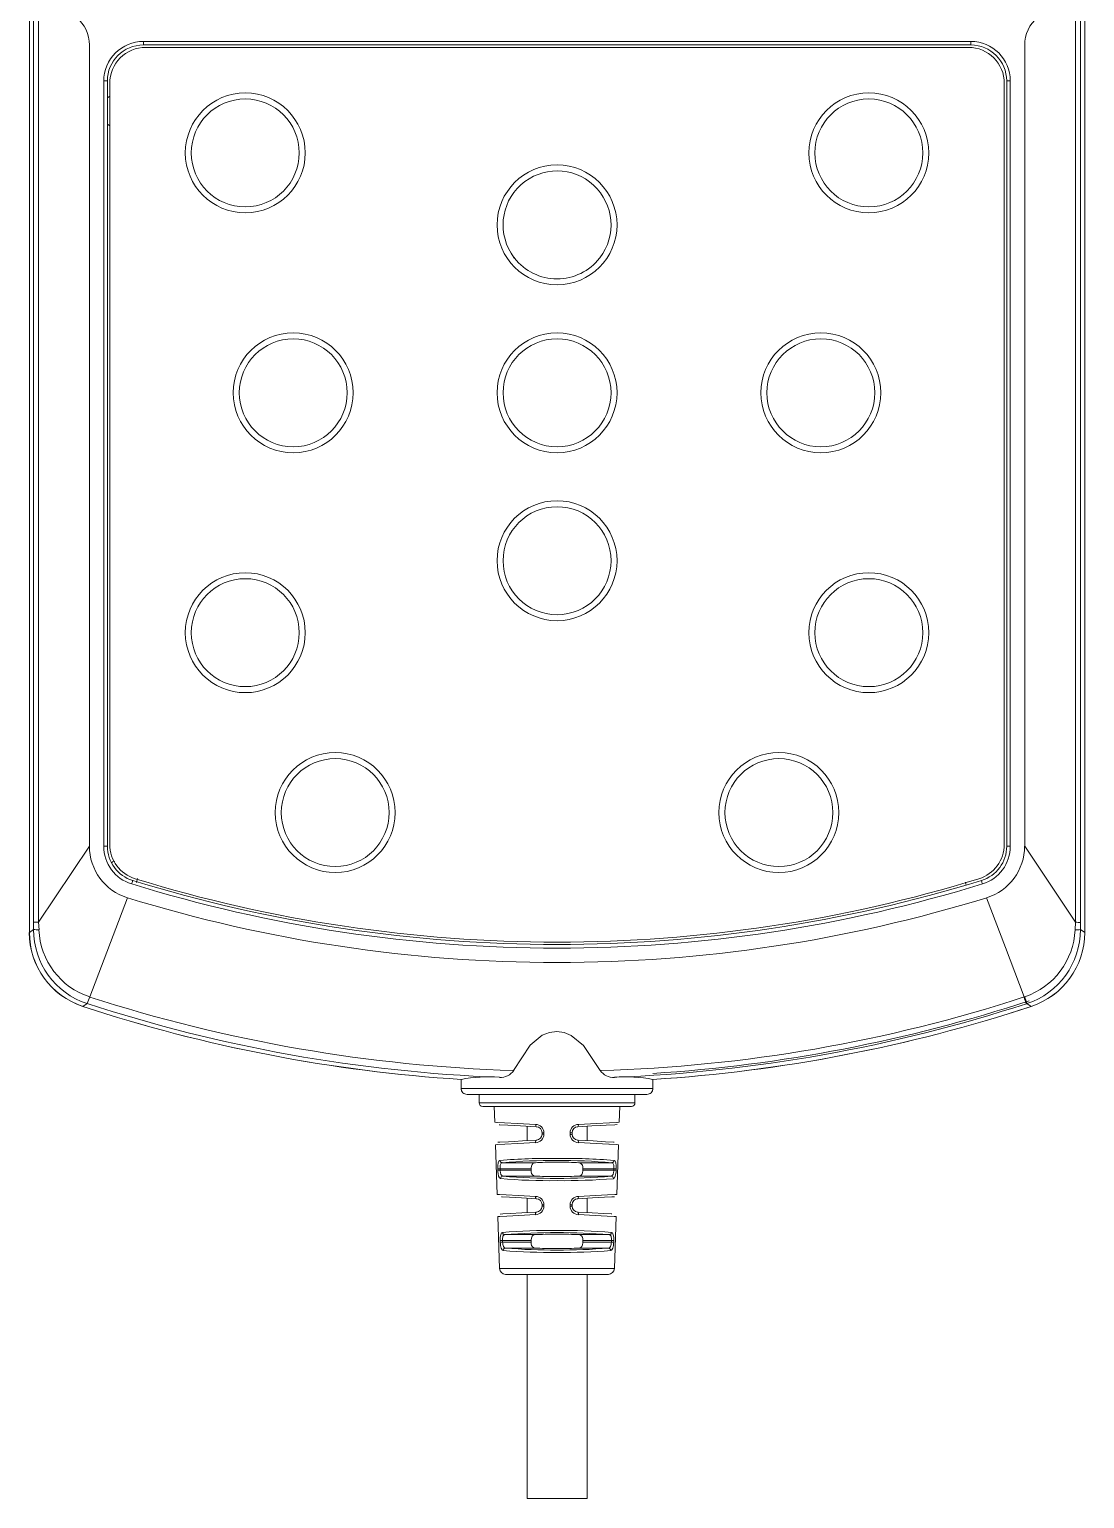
# Model space of a CAD drawing. Header units: millimetres. Extents: x 37 to 371, y 37 to 262.
# Drawn here: x 37.3 to 125.3, y 37.1 to 159.6 of the extents above; entities that cross this region are included whole.
import ezdxf

# ---------------------------------------------------------------- set-up
doc = ezdxf.new("R2010")
doc.units = ezdxf.units.MM

msp = doc.modelspace()

# ---------------------------------------------------------------- linework, layer by layer
at = {"color": 7, "linetype": 'Continuous', "lineweight": 15}
for p, q in [((37.3, 84.33), (37.3, 230.34)), ((125.3, 84.33), (125.3, 230.34)), ((37.64, 85.19), (37.64, 214.83)), ((38.06, 214.83), (38.06, 85.19)), ((124.53, 214.83), (124.54, 85.18)), ((124.95, 214.83), (124.95, 85.18)), ((42.3, 158.33), (42.3, 91.53)), ((46.8, 158.33), (46.8, 158.63)), ((46.8, 158.63), (115.8, 158.63)), ((46.8, 158.33), (115.8, 158.33)), ((115.6, 158.13), (47, 158.13)), ((115.8, 158.33), (115.8, 158.63)), ((120.3, 91.53), (120.3, 158.33)), ((43.5, 91.53), (43.5, 155.33)), ((43.8, 155.33), (43.5, 155.33)), ((43.8, 91.53), (43.8, 155.33)), ((44, 155.13), (44, 91.68)), ((118.6, 91.68), (118.6, 155.13)), ((119.1, 155.33), (118.8, 155.33)), ((118.8, 155.33), (118.8, 91.53)), ((119.1, 155.33), (119.1, 91.53)), ((43.8, 153.93), (44, 154.07)), ((44, 151.6), (43.8, 151.73)), ((77.7, 140.62), (77.67, 140.57)), ((77.67, 140.57), (77.74, 140.57)), ((84.85, 140.57), (84.88, 140.57)), ((84.88, 140.57), (84.86, 140.59)), ((38.06, 85.19), (42.3, 91.53)), ((43.8, 91.53), (43.5, 91.53)), ((118.8, 91.53), (119.1, 91.53)), ((124.54, 85.18), (120.3, 91.53)), ((46.3, 88.83), (46.23, 88.51)), ((115.39, 88.34), (115.36, 88.52)), ((42.34, 78.96), (45.47, 87.23)), ((37.64, 84.58), (37.3, 84.33)), ((37.64, 84.58), (37.64, 85.19)), ((38.06, 85.19), (38.1, 84.55)), ((124.5, 84.55), (124.54, 85.18)), ((124.95, 85.18), (124.95, 84.58)), ((124.95, 84.58), (125.3, 84.33)), ((41.76, 78.17), (42.11, 78.41)), ((120.25, 78.96), (120.3, 78.97)), ((120.44, 78.39), (120.48, 78.41)), ((120.48, 78.41), (120.83, 78.17)), ((73.3, 72.08), (73.3, 71.33)), ((73.3, 71.33), (73.3, 72.08)), ((73.3, 71.33), (89.3, 71.33)), ((89.3, 71.33), (89.3, 72.08)), ((89.3, 72.08), (89.3, 71.33)), ((73.8, 70.83), (88.8, 70.83)), ((74.8, 70.83), (74.8, 70.13)), ((81.3, 70.13), (74.8, 70.13)), ((75.1, 69.83), (87.5, 69.83)), ((76.06, 69.83), (76.11, 68.51)), ((87.8, 70.13), (81.3, 70.13)), ((86.48, 68.51), (86.53, 69.83)), ((87.8, 70.13), (87.8, 70.83)), ((78.8, 68.18), (78.8, 66.98)), ((80.05, 67.64), (80.05, 67.52)), ((80.2, 67.51), (80.2, 67.64)), ((82.39, 67.64), (82.39, 67.51)), ((82.55, 67.52), (82.55, 67.64)), ((83.8, 66.98), (83.8, 68.18)), ((76.17, 66.64), (76.31, 62.5)), ((86.28, 62.5), (86.42, 66.64)), ((79.48, 65.14), (76.72, 65.14)), ((85.87, 65.14), (83.11, 65.14)), ((76.35, 64.64), (76.36, 64.51)), ((79.13, 64.64), (76.55, 64.64)), ((76.55, 64.52), (76.55, 64.64)), ((76.55, 64.52), (79.13, 64.52)), ((76.78, 64.02), (79.48, 64.02)), ((79.13, 64.64), (79.13, 64.52)), ((83.11, 64.02), (85.81, 64.02)), ((83.46, 64.52), (83.46, 64.64)), ((86.04, 64.64), (83.46, 64.64)), ((83.46, 64.52), (86.04, 64.52)), ((86.04, 64.64), (86.04, 64.52)), ((86.23, 64.51), (86.24, 64.64)), ((78.8, 62.18), (78.8, 60.98)), ((80.05, 61.64), (80.05, 61.52)), ((80.2, 61.51), (80.2, 61.64)), ((82.39, 61.64), (82.39, 61.51)), ((82.55, 61.52), (82.55, 61.64)), ((83.8, 60.98), (83.8, 62.18)), ((76.37, 60.65), (76.51, 56.31)), ((86.08, 56.31), (86.22, 60.65)), ((79.48, 59.14), (76.94, 59.14)), ((85.65, 59.14), (83.11, 59.14)), ((76.56, 58.64), (76.56, 58.51)), ((79.13, 58.64), (76.75, 58.64)), ((76.76, 58.52), (76.75, 58.64)), ((76.76, 58.52), (79.13, 58.52)), ((76.99, 58.02), (79.48, 58.02)), ((79.13, 58.64), (79.13, 58.52)), ((83.11, 58.02), (85.6, 58.02)), ((83.46, 58.52), (83.46, 58.64)), ((85.84, 58.64), (83.46, 58.64)), ((83.46, 58.52), (85.83, 58.52)), ((85.84, 58.64), (85.83, 58.52)), ((86.03, 58.51), (86.03, 58.64)), ((81.3, 56.31), (76.51, 56.31)), ((77.01, 55.83), (85.58, 55.83)), ((78.8, 55.83), (78.8, 37.13)), ((86.08, 56.31), (81.3, 56.31)), ((83.8, 37.13), (83.8, 55.83)), ((78.8, 37.13), (83.8, 37.13))]:
    msp.add_line(p, q, dxfattribs=at)
at = {"color": 7, "linetype": 'Continuous', "lineweight": 15, "flags": 128}
for points in [[(44.16, 90.18), (44.22, 90.22), (44.41, 90.25)], [(45.91, 88.67), (45.9, 88.64), (45.89, 88.58), (45.86, 88.49), (45.82, 88.38)], [(116.68, 88.67), (116.69, 88.64), (116.71, 88.58), (116.73, 88.49), (116.77, 88.38)], [(120.25, 78.96), (118.69, 83.08), (117.12, 87.23)], [(77.68, 72.83), (79.05, 74.95), (80.07, 75.76), (80.68, 76), (81.28, 76.08), (81.88, 75.99), (82.48, 75.74), (83.51, 74.92), (84.9, 72.82)], [(79.51, 68.33), (77.99, 68.41), (76.91, 68.46), (76.29, 68.5), (76.11, 68.51), (76.3, 68.5)], [(76.3, 68.5), (76.92, 68.46), (78, 68.41), (79.51, 68.33)], [(76.47, 68.3), (76.53, 68.3), (77.2, 68.27), (78.25, 68.21), (79.57, 68.14)], [(79.51, 68.33), (79.52, 68.26), (79.53, 68.2), (79.55, 68.16), (79.57, 68.14)], [(83.08, 68.33), (83.08, 68.26), (83.06, 68.2), (83.04, 68.16), (83.02, 68.14)], [(86.3, 68.31), (86.13, 68.3), (85.39, 68.27), (84.91, 68.24), (84.19, 68.2), (83.02, 68.14)], [(83.08, 68.33), (84.59, 68.41), (85.67, 68.46), (86.29, 68.5), (86.48, 68.51), (86.48, 68.51)], [(86.48, 68.51), (86.3, 68.5), (85.68, 68.46), (84.6, 68.41), (83.08, 68.33)], [(76.17, 66.64), (76.35, 66.65), (76.95, 66.68), (78.02, 66.74), (79.51, 66.81)], [(79.57, 67.02), (78.43, 66.96), (77.72, 66.92), (77.24, 66.89), (76.52, 66.86), (76.36, 66.85)], [(79.57, 67.02), (79.55, 67), (79.53, 66.95), (79.51, 66.89), (79.51, 66.81)], [(83.08, 66.81), (83.08, 66.89), (83.07, 66.95), (83.05, 67), (83.02, 67.02)], [(83.02, 67.02), (84.32, 66.95), (85.35, 66.89), (86.01, 66.86), (86.06, 66.86)], [(86.23, 66.65), (86.42, 66.64), (86.24, 66.65), (85.64, 66.68), (84.57, 66.74), (83.08, 66.81)], [(83.08, 66.81), (84.56, 66.74), (85.62, 66.68), (86.23, 66.65)], [(76.54, 65.33), (76.45, 65.28), (76.39, 65.13), (76.36, 64.9), (76.35, 64.77), (76.35, 64.64)], [(76.55, 64.64), (76.55, 64.74), (76.55, 64.84), (76.56, 64.92), (76.58, 65), (76.64, 65.1), (76.72, 65.14)], [(79.48, 65.14), (79.32, 65.09), (79.23, 65), (79.16, 64.85), (79.13, 64.7), (79.13, 64.64)], [(83.46, 64.64), (83.45, 64.79), (83.41, 64.92), (83.35, 65.03), (83.26, 65.1), (83.11, 65.14)], [(86.04, 64.64), (86.04, 64.74), (86.04, 64.84), (86.03, 64.92), (86.01, 65), (85.95, 65.1), (85.87, 65.14)], [(86.24, 64.64), (86.24, 64.77), (86.23, 64.9), (86.2, 65.13), (86.14, 65.28), (86.06, 65.33)], [(76.35, 64.64), (76.38, 64.64), (76.42, 64.64), (76.48, 64.64), (76.55, 64.64)], [(76.36, 64.51), (76.38, 64.51), (76.43, 64.51), (76.49, 64.51), (76.55, 64.52)], [(76.36, 64.51), (76.37, 64.37), (76.38, 64.24), (76.43, 64.01), (76.5, 63.87), (76.59, 63.81)], [(76.78, 64.02), (76.69, 64.06), (76.62, 64.16), (76.58, 64.32), (76.56, 64.42), (76.55, 64.52)], [(79.13, 64.52), (79.14, 64.37), (79.18, 64.24), (79.24, 64.13), (79.34, 64.06), (79.48, 64.02)], [(83.11, 64.02), (83.27, 64.06), (83.37, 64.16), (83.43, 64.3), (83.46, 64.46), (83.46, 64.52)], [(86.04, 64.52), (86.03, 64.42), (86.02, 64.32), (85.97, 64.16), (85.9, 64.06), (85.81, 64.02)], [(86, 63.81), (86.09, 63.87), (86.16, 64.01), (86.21, 64.24), (86.22, 64.37), (86.23, 64.51)], [(86.24, 64.64), (86.21, 64.64), (86.17, 64.64), (86.11, 64.64), (86.04, 64.64)], [(86.23, 64.51), (86.21, 64.51), (86.16, 64.51), (86.1, 64.51), (86.04, 64.52)], [(76.49, 62.49), (76.31, 62.5), (76.49, 62.49), (77.07, 62.46), (78.08, 62.41), (79.51, 62.33)], [(79.51, 62.33), (78.08, 62.41), (77.07, 62.46), (76.49, 62.49)], [(83.08, 62.33), (84.51, 62.41), (85.52, 62.46), (86.11, 62.49), (86.28, 62.5)], [(86.28, 62.5), (86.11, 62.49), (85.52, 62.46), (84.51, 62.41), (83.08, 62.33)], [(79.57, 62.14), (78.33, 62.21), (77.34, 62.26), (76.71, 62.29), (76.66, 62.29)], [(86.1, 62.3), (85.88, 62.29), (85.25, 62.26), (84.26, 62.21), (83.02, 62.14)], [(79.51, 60.81), (78.11, 60.74), (77.12, 60.69), (76.54, 60.66), (76.37, 60.65)], [(76.37, 60.65), (76.54, 60.66), (77.12, 60.69), (78.11, 60.74), (79.51, 60.81)], [(76.56, 60.86), (76.77, 60.87), (77.38, 60.9), (78.35, 60.95), (79.57, 61.02)], [(83.02, 61.02), (84.24, 60.95), (85.21, 60.9), (85.82, 60.87), (85.88, 60.87)], [(86.05, 60.66), (86.22, 60.65), (86.05, 60.66), (85.48, 60.69), (84.48, 60.74), (83.08, 60.81)], [(83.08, 60.81), (84.48, 60.74), (85.48, 60.69), (86.05, 60.66)], [(76.75, 59.33), (76.66, 59.28), (76.6, 59.13), (76.58, 59.03), (76.56, 58.9), (76.56, 58.77), (76.56, 58.64)], [(76.75, 58.64), (76.75, 58.74), (76.76, 58.84), (76.77, 58.92), (76.79, 59), (76.85, 59.1), (76.94, 59.14)], [(79.48, 59.14), (79.32, 59.09), (79.23, 59), (79.16, 58.85), (79.13, 58.7), (79.13, 58.64)], [(83.46, 58.64), (83.45, 58.79), (83.41, 58.92), (83.35, 59.03), (83.26, 59.1), (83.11, 59.14)], [(85.65, 59.14), (85.74, 59.1), (85.8, 59), (85.82, 58.92), (85.83, 58.84), (85.84, 58.74), (85.84, 58.64)], [(86.03, 58.64), (86.03, 58.77), (86.03, 58.9), (86.01, 59.03), (85.99, 59.13), (85.93, 59.28), (85.84, 59.33)], [(76.56, 58.64), (76.59, 58.64), (76.63, 58.64), (76.69, 58.64), (76.75, 58.64)], [(76.56, 58.51), (76.59, 58.51), (76.63, 58.51), (76.7, 58.51), (76.76, 58.52)], [(76.56, 58.51), (76.57, 58.37), (76.59, 58.24), (76.64, 58.01), (76.71, 57.87), (76.81, 57.81)], [(76.99, 58.02), (76.9, 58.06), (76.83, 58.16), (76.78, 58.32), (76.77, 58.41), (76.76, 58.52)], [(79.13, 58.52), (79.14, 58.37), (79.18, 58.24), (79.24, 58.13), (79.34, 58.06), (79.48, 58.02)], [(83.11, 58.02), (83.27, 58.06), (83.37, 58.16), (83.43, 58.3), (83.46, 58.46), (83.46, 58.52)], [(85.83, 58.52), (85.82, 58.41), (85.81, 58.32), (85.76, 58.16), (85.69, 58.06), (85.6, 58.02)], [(85.79, 57.81), (85.88, 57.87), (85.95, 58.01), (86, 58.24), (86.02, 58.37), (86.03, 58.51)], [(86.03, 58.51), (86, 58.51), (85.96, 58.51), (85.9, 58.51), (85.83, 58.52)], [(86.03, 58.64), (86.01, 58.64), (85.96, 58.64), (85.9, 58.64), (85.84, 58.64)]]:
    msp.add_lwpolyline(points, dxfattribs=at)
at = {"color": 7, "linetype": 'Continuous', "lineweight": 15}
for centre, radius in [((55.3, 149.33), 5), ((55.3, 149.33), 4.5), ((107.3, 149.33), 5), ((107.3, 149.33), 4.5), ((81.3, 143.33), 5), ((59.3, 129.33), 5), ((59.3, 129.33), 4.5), ((81.3, 129.33), 5), ((81.3, 129.33), 4.5), ((103.3, 129.33), 5), ((103.3, 129.33), 4.5), ((81.3, 115.33), 5), ((81.3, 115.33), 4.5), ((55.3, 109.33), 5), ((107.3, 109.33), 5), ((55.3, 109.33), 4.5), ((107.3, 109.33), 4.5), ((62.8, 94.33), 5), ((99.8, 94.33), 5), ((62.8, 94.33), 4.5), ((99.8, 94.33), 4.5)]:
    msp.add_circle(centre, radius, dxfattribs=at)
for centre, radius, start, end in [((39.3, 158.33), 3, 0, 49.9999), ((123.3, 158.33), 3, 130.0001, 180), ((46.8, 155.33), 3.3, 89.9999, 180), ((46.8, 155.33), 3, 90, 180), ((47, 155.13), 3, 90, 180), ((115.6, 155.13), 3, 0, 90), ((115.8, 155.33), 3.3, 0, 90), ((115.8, 155.33), 3, 0, 90), ((81.3, 143.33), 4.5, 322.4482, 217.0476), ((81.33, 143.36), 4.54, 217.0507, 217.8767), ((81.3, 143.33), 4.5, 217.8814, 322.1186), ((81, 143.56), 4.88, 322.1322, 322.4363), ((46.81, 91.54), 4.51, 180.0993, 252.7509), ((46.8, 91.53), 3.3, 180, 252.8502), ((46.8, 91.53), 3, 180, 252.8502), ((47, 91.68), 3, 180, 252.9225), ((115.6, 91.68), 3, 287.0775, 360), ((115.8, 91.53), 3, 287.1498, 360), ((115.8, 91.53), 3.3, 287.1498, 0), ((115.78, 91.54), 4.51, 287.2493, 359.9005), ((81.3, 203.33), 120.3, 252.8501, 287.1499), ((81.3, 203.33), 120, 252.8502, 287.1498), ((81.3, 203.33), 119.8, 252.9225, 287.0775), ((81.3, 203.41), 121.58, 252.8611, 287.1389), ((38.04, 233.01), 147.82, 269.8444, 270.007), ((38.04, 86.81), 2.26, 259.7693, 271.5279), ((44.12, 84.57), 6.48, 179.8831, 251.9073), ((44.23, 84.8), 6.14, 182.3212, 252.0023), ((118.35, 84.81), 6.15, 288.4697, 357.6112), ((118.47, 84.57), 6.48, 288.0934, 0.1198), ((124.56, 86.91), 2.37, 268.5807, 279.6425), ((124.56, 64.8), 20.38, 88.8984, 90.0637), ((43.78, 84.33), 6.49, 179.9891, 251.7979), ((43.79, 84.33), 6.49, 180, 251.7946), ((118.81, 84.33), 6.49, 288.2068, 0.0109), ((118.81, 84.33), 6.49, 288.2056, 0), ((38.24, 80.36), 4.33, 333.2334, 341.1113), ((81.29, 198.27), 126.1, 251.8982, 267.8223), ((81.53, 200.08), 127.31, 252.0695, 268.2674), ((81.46, 197.63), 124.85, 271.5787, 288.1014), ((81.3, 198.33), 126, 273.6403, 288.213), ((-123.91, -1.02), 256.92, 18.004, 18.1363), ((27.33, 48.54), 97.83, 17.7789, 18.1264), ((81.3, 198.33), 126.5, 251.787, 266.3741), ((81.3, 198.33), 126.5, 251.787, 266.3812), ((81.29, 198.36), 126.19, 272.1788, 288.0731), ((81.3, 198.33), 126.5, 273.6188, 288.213), ((81.3, 198.33), 126.5, 273.6259, 288.2133), ((75.5, 60.97), 11.33, 84.9709, 101.2351), ((76.62, 73.52), 1.27, 264.6044, 327.0274), ((85.97, 73.53), 1.28, 213.5892, 275.212), ((87.08, 60.92), 11.38, 78.7857, 95.0247), ((73.8, 71.33), 0.5, 180, 270.0004), ((73.8, 71.33), 0.5, 180, 269.9998), ((88.8, 71.33), 0.5, 269.9991, 0), ((88.8, 71.33), 0.5, 270.0002, 0), ((75.1, 70.13), 0.3, 180, 270), ((87.5, 70.13), 0.3, 270, 360), ((79.49, 67.62), 0.714, 1.1599, 88.0753), ((79.49, 67.52), 0.714, 271.8902, 358.8189), ((79.55, 67.64), 0.5, 0, 86.9996), ((79.55, 67.52), 0.5, 272.9996, 0), ((80.17, 68.7), 1.07, 263.3377, 271.8248), ((80.17, 68.57), 1.06, 263.3268, 271.8346), ((83.1, 67.62), 0.714, 91.93, 178.8349), ((82.42, 68.71), 1.07, 268.1914, 276.6461), ((82.42, 68.57), 1.07, 268.1771, 276.6615), ((83.1, 67.52), 0.714, 181.1864, 268.1046), ((83.05, 67.64), 0.5, 93.0006, 180), ((83.05, 67.52), 0.5, 180, 266.9998), ((80.71, 14.2), 51.3, 89.3414, 94.6634), ((76.73, 65.34), 0.198, 181.4456, 266.7816), ((81.3, 9.87), 55.46, 85.2696, 94.7304), ((81.98, 16.87), 48.63, 85.1906, 90.8045), ((85.86, 65.34), 0.198, 273.2184, 358.5545), ((76.79, 63.82), 0.199, 93.4978, 182.174), ((80.63, 112.34), 48.7, 265.2425, 270.7849), ((81.3, 119.17), 55.34, 265.3159, 274.6841), ((81.88, 114.86), 51.22, 269.3515, 274.6211), ((85.8, 63.82), 0.199, 357.8262, 86.5019), ((79.49, 61.62), 0.714, 1.1995, 88.1266), ((79.49, 61.52), 0.715, 271.8411, 358.7724), ((79.55, 61.64), 0.5, 0, 86.9979), ((79.55, 61.52), 0.5, 272.9995, 360), ((80.17, 62.68), 1.05, 263.2893, 271.8181), ((80.17, 62.56), 1.05, 263.2874, 271.8188), ((83.1, 61.62), 0.714, 91.8791, 178.7949), ((82.42, 62.69), 1.06, 268.2075, 276.685), ((82.42, 62.55), 1.05, 268.1716, 276.7222), ((83.1, 61.52), 0.715, 181.2327, 268.1537), ((83.05, 61.64), 0.5, 93.0013, 180), ((83.05, 61.52), 0.5, 180, 267.0011), ((80.74, 9.25), 50.24, 89.3708, 94.5591), ((81.3, 3.47), 55.84, 85.5228, 94.4772), ((81.85, 9.25), 50.24, 85.4409, 90.6292), ((80.76, 107.87), 50.21, 265.4874, 270.6158), ((81.3, 113.53), 55.68, 265.5664, 274.4336), ((81.84, 107.87), 50.21, 269.3842, 274.5126), ((77.01, 56.33), 0.5, 181.9081, 270), ((85.58, 56.33), 0.5, 270, 358.0919)]:
    msp.add_arc(centre, radius, start, end, dxfattribs=at)
for centre, start_param, end_param in [((81.3, 65.05), 0.760844, 2.380749), ((81.3, 64.11), 3.902436, 5.522342), ((81.3, 59.05), 0.760844, 2.380749), ((81.3, 58.11), 3.902436, 5.522342)]:
    msp.add_ellipse(centre, major_axis=(2.5, 0), ratio=0.052408, start_param=start_param, end_param=end_param, dxfattribs=at)
for points, knots in [([(79.57, 62.14), (79.56, 62.15), (79.54, 62.15), (79.52, 62.21), (79.51, 62.27), (79.51, 62.31), (79.51, 62.33)], [0, 0, 0, 0, 0.278143, 0.55964, 0.781472, 1, 1, 1, 1]), ([(83.08, 62.33), (83.08, 62.31), (83.08, 62.25), (83.06, 62.19), (83.04, 62.15), (83.03, 62.14), (83.02, 62.14)], [0, 0, 0, 0, 0.278144, 0.559644, 0.781489, 1, 1, 1, 1]), ([(79.51, 60.81), (79.51, 60.84), (79.51, 60.9), (79.52, 60.97), (79.55, 61.01), (79.56, 61.01), (79.57, 61.02)], [0, 0, 0, 0, 0.278046, 0.559601, 0.781577, 1, 1, 1, 1]), ([(83.08, 60.81), (83.08, 60.84), (83.08, 60.9), (83.07, 60.97), (83.04, 61.01), (83.03, 61.01), (83.02, 61.02)], [0, 0, 0, 0, 0.278045, 0.5596, 0.781577, 1, 1, 1, 1]), ([(76.75, 59.33), (76.76, 59.31), (76.76, 59.25), (76.81, 59.19), (76.87, 59.15), (76.92, 59.14), (76.94, 59.14)], [0, 0, 0, 0, 0.27815, 0.559663, 0.781488, 1, 1, 1, 1]), ([(85.84, 59.33), (85.84, 59.31), (85.83, 59.25), (85.78, 59.19), (85.72, 59.15), (85.68, 59.14), (85.65, 59.14)], [0, 0, 0, 0, 0.27815, 0.559662, 0.781488, 1, 1, 1, 1]), ([(76.81, 57.81), (76.81, 57.84), (76.82, 57.9), (76.86, 57.97), (76.93, 58.01), (76.97, 58.01), (76.99, 58.02)], [0, 0, 0, 0, 0.278022, 0.559606, 0.781575, 1, 1, 1, 1]), ([(85.6, 58.02), (85.63, 58.01), (85.68, 58), (85.74, 57.95), (85.78, 57.88), (85.78, 57.83), (85.79, 57.81)], [0, 0, 0, 0, 0.278033, 0.559593, 0.781596, 1, 1, 1, 1])]:
    msp.add_open_spline(points, degree=3, knots=knots, dxfattribs=at)

doc.saveas('drawing.dxf')
